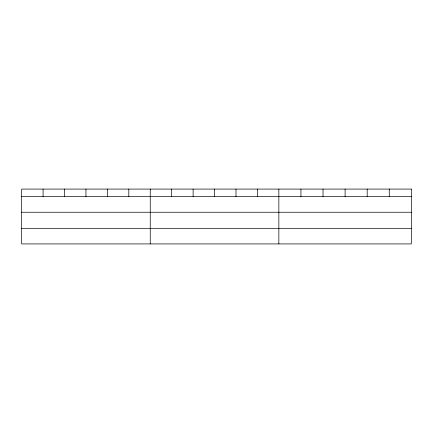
<?xml version="1.0" encoding="UTF-8"?>
<svg xmlns="http://www.w3.org/2000/svg" width="433" height="433" viewBox="0 0 433 433"><rect width="100%" height="100%" fill="white"/><g stroke="black" fill="none" stroke-linecap="round" stroke-linejoin="round"><path stroke-width="0.65" d="M21.65 196.642L411.35 196.642M21.65 212.246L411.35 212.246M21.65 228.321L411.35 228.321M389.267 189.08L389.267 196.642M367.184 189.08L367.184 196.642M345.101 189.08L345.101 196.642M323.018 189.08L323.018 196.642M300.935 189.08L300.935 196.642M278.852 189.08L278.852 243.92M257.418 189.08L257.418 196.642M235.985 189.08L235.985 196.642M214.552 189.08L214.552 196.642M193.118 189.08L193.118 196.642M171.684 189.08L171.684 196.642M150.251 189.08L150.251 243.92M128.817 189.08L128.817 196.642M107.384 189.08L107.384 196.642M85.951 189.08L85.951 196.642M64.517 189.08L64.517 196.642M43.084 189.08L43.084 196.642M411.35 189.08L21.65 189.08L21.65 243.92L411.35 243.92L411.35 189.08"/></g></svg>
